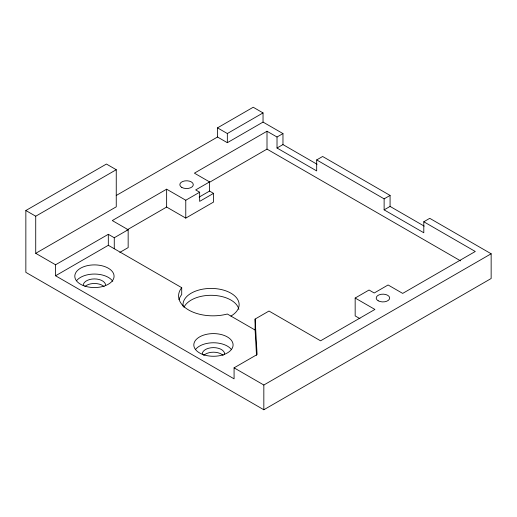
<?xml version="1.0" encoding="UTF-8"?>
<svg xmlns="http://www.w3.org/2000/svg" width="517" height="517" viewBox="0 0 517 517"><rect width="100%" height="100%" fill="white"/><g stroke="black" fill="none" stroke-linecap="round" stroke-linejoin="round"><path stroke-width="0.78" d="M199.161 197.087L209.572 191.07L209.572 181.913L194.405 173.156L267.005 131.24L277.015 137.018L277.015 148.011L316.682 170.92L316.682 159.921L384.125 198.858L384.125 209.857L423.798 232.76L423.798 221.767L429.75 218.329L491.15 253.776L491.15 278.514L263.832 409.755L25.85 272.356L25.85 210.516L106.424 164.044L116.254 169.718L116.254 206.826L35.725 253.324L35.725 216.216L116.254 169.718M217.508 137.018L217.508 127.861L253.214 107.245L263.037 112.919L263.037 122.083L227.338 142.692L217.508 137.018L116.209 195.504M217.508 127.861L227.338 133.535L263.037 112.919M126.924 229.987L166.636 207.052L185.771 218.103L213.54 202.069L213.54 193.364L199.652 201.378L199.652 192.221L185.771 200.234L166.636 189.19L112.286 220.565L128.158 229.729L128.158 247.598L119.828 252.406M35.725 253.324L55.558 264.775L108.318 234.311L114.27 237.749L128.158 229.729M277.015 137.018L282.967 133.586L282.967 144.579L317.07 164.27M209.572 181.913L195.685 189.926L199.652 192.221M209.068 182.559L267.005 149.109L460.602 260.878M55.558 264.775L55.558 275.768L108.318 245.304L181.713 287.678A34.406 19.866 0 0 0 188.653 310.006A34.406 19.866 0 0 0 227.338 314.019L255.107 330.046L256.516 355.295M277.015 148.011L282.967 144.579M316.682 159.921L322.634 156.489L390.077 195.426L390.077 206.419L424.179 226.11M384.125 198.858L390.077 195.426M384.125 209.857L390.077 206.419M255.107 330.046L255.107 319.054L268.989 311.04L320.566 340.813L374.915 309.437L355.166 298.038L355.166 315.9L359.935 318.653M55.558 275.768L234.078 378.838L234.078 367.839L257.091 354.559L255.107 319.054M355.166 298.038L369.054 290.018L374.211 292.997L388.093 284.977L402.685 293.404L475.285 251.488L423.798 221.767M234.078 367.839L263.832 385.016L491.15 253.776M263.037 122.083L282.967 133.586M209.572 191.07L213.54 193.364M25.85 210.516L35.725 216.216M267.005 131.24L267.005 149.109M263.832 385.016L263.832 409.755M227.338 133.535L227.338 142.692M185.771 200.234L185.771 218.103M181.713 287.678L181.713 294.548A34.406 19.866 0 0 0 179.018 299.666M166.636 189.19L166.636 207.052M114.27 237.749L114.27 248.742M108.318 234.311L108.318 245.304M85.24 286.25A11.219 6.475 0 0 1 104.156 286.728M83.218 285.384A11.219 6.475 0 0 1 94.437 278.909A11.219 6.475 0 0 1 105.655 285.384M183.257 306.743A28.054 16.195 0 0 1 220.087 289.287A28.054 16.195 0 0 1 230.905 316.081M183.974 307.305A28.054 16.195 0 0 1 212.907 295.336A28.054 16.195 0 0 1 238.88 309.386M76.497 280.776A19.64 11.335 0 0 1 94.954 274.055A19.64 11.335 0 0 1 112.771 281.326M195.51 349.486A19.64 11.335 0 0 1 213.45 342.765A19.64 11.335 0 0 1 231.39 349.486M202.231 354.1A11.219 6.475 0 0 1 213.45 347.618A11.219 6.475 0 0 1 224.669 354.1M203.73 355.438A11.219 6.475 0 0 1 223.17 355.438M378.173 300.784A6.734 3.884 0 0 0 389.437 299.039A6.734 3.884 0 0 0 381.191 294.283A6.734 3.884 0 0 0 378.173 300.784M84.62 286.043A19.64 11.335 0 0 0 114.07 276.227A19.64 11.335 0 0 0 84.62 266.41A19.64 11.335 0 0 0 84.62 286.043M203.633 354.752A19.64 11.335 0 0 0 233.089 344.936A19.64 11.335 0 0 0 203.633 335.119A19.64 11.335 0 0 0 203.633 354.752M181.803 187.406A6.734 3.884 0 0 0 193.067 185.668A6.734 3.884 0 0 0 184.821 180.905A6.734 3.884 0 0 0 181.803 187.406"/></g></svg>
